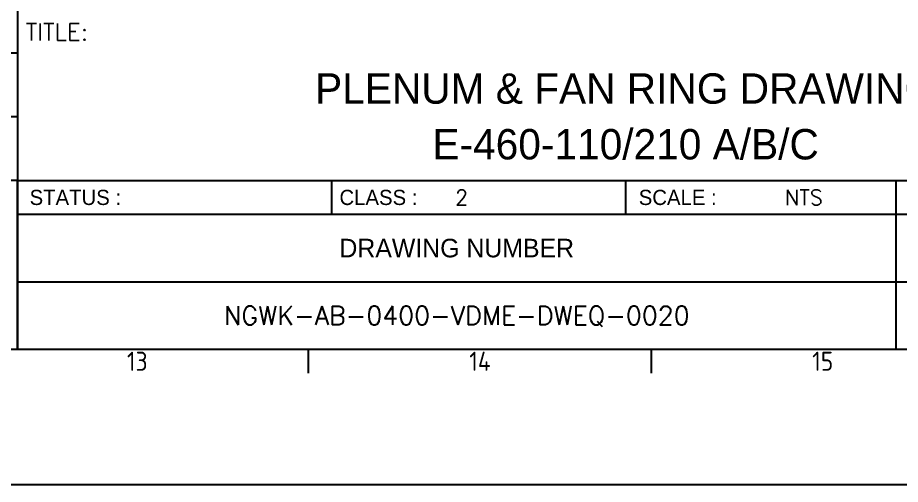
# Model space of a CAD drawing. Header units: inches. Extents: x 212980 to 238967, y -33384 to 2238.
# Drawn here: x 232470 to 234514, y -33384 to -32303 of the extents above; entities that cross this region are included whole.
import ezdxf
from ezdxf.enums import TextEntityAlignment as Align

# ---------------------------------------------------------------- set-up
doc = ezdxf.new("R2010")
doc.units = ezdxf.units.IN
doc.header["$LTSCALE"] = 15
doc.header["$MEASUREMENT"] = 0
doc.layers.add('CADRE', color=5, linetype='Continuous')
doc.layers.add('KADR', color=7, linetype='Continuous')
doc.styles.add('ISO Proportional', font='isocp.shx')
doc.styles.add('ROMANS', font='ROMANS.shx')
doc.styles.add('ROMANT', font='tunga.ttf')

# ---------------------------------------------------------------- blocks, each defined once
blk = doc.blocks.new('KADR')
at = {"layer": 'CADRE'}
for p, q in [((237747.8, -2730.8), (237747.8, -7100.9)), ((237747.8, -6413.3), (242698.5, -6413.3)), ((239025.1, -6413.3), (239025.1, -6550.8)), ((240223.2, -6413.3), (240223.2, -6550.8)), ((241323.3, -6413.3), (241323.3, -7100.9)), ((237747.8, -6550.8), (242698.5, -6550.8)), ((237747.8, -6825.9), (242698.5, -6825.9))]:
    blk.add_line(p, q, dxfattribs=at)
at = {"layer": 'CADRE', "color": 2}
for p, q in [((238932.7, -7198.2), (238932.7, -7100.9)), ((240328, -7198.2), (240328, -7100.9))]:
    blk.add_line(p, q, dxfattribs=at)
at = {"layer": 'CADRE', "color": 1}
blk.add_lwpolyline([(220145.5, -7651), (243248.6, -7651), (243248.6, 8686.2), (220145.5, 8686.2)], close=True, dxfattribs=at)
at = {"layer": 'CADRE'}
for points in [[(220695.6, -7100.9), (242698.5, -7100.9), (242698.5, 8136.1), (220695.6, 8136.1)], [(237747.8, -6413.3), (236640.8, -6413.3), (236640.8, -7100.9), (237747.8, -7100.9)]]:
    blk.add_lwpolyline(points, close=True, dxfattribs=at)
at = {"layer": 'CADRE', "color": 3}
for s, height, style, p in [('TITLE:', 68.76, 'ROMANS', (237780.9, -5808.2)), ('STATUS :', 61.88, 'ROMANT', (237796.5, -6482.1)), ('CLASS :', 61.88, 'ROMANT', (239058.1, -6482.1)), ('SCALE :', 61.88, 'ROMANT', (240276.6, -6482.1))]:
    blk.add_text(s, height=height, dxfattribs=dict(at, style=style)).set_placement(p, align=Align.MIDDLE_LEFT)
at = {"layer": 'CADRE', "color": 4, "style": 'ROMANT'}
for s, p in [('PLENUM & FAN RING DRAWING', (240223.2, -6038.5)), ('E-460-110/210 A/B/C', (240223.2, -6265.5))]:
    blk.add_text(s, height=123.766, dxfattribs=at).set_placement(p, align=Align.MIDDLE_CENTER)
at = {"layer": 'CADRE', "color": 3}
for s, height, style, p in [('2', 61.9, 'ROMANS', (239555.7, -6482.1)), ('NTS', 61.88, 'ROMANS', (240949.1, -6482.1)), ('DRAWING NUMBER', 75.635, 'ROMANT', (239535.6, -6688.4)), ('NGWK-AB-0400-VDME-DWEQ-0020', 75.635, 'ROMANS', (239535.6, -6963.4))]:
    blk.add_text(s, height=height, dxfattribs=dict(at, style=style)).set_placement(p, align=Align.MIDDLE_CENTER)
at = {"layer": 'CADRE', "color": 2, "style": 'ISO Proportional'}
for s, p in [('13', (238235, -7149.5)), ('14', (239630.3, -7149.5)), ('15', (241025.7, -7149.5))]:
    blk.add_text(s, height=77.79, dxfattribs=at).set_placement(p, align=Align.MIDDLE)

msp = doc.modelspace()

# ---------------------------------------------------------------- linework, layer by layer
at = {"layer": 'KADR', "color": 3}
for p, q in [((232469.74, -32384.94), (227691.79, -32384.94)), ((232469.62, -32532.57), (227691.79, -32532.57)), ((232469.5, -32680.2), (227691.79, -32680.2))]:
    msp.add_line(p, q, dxfattribs=at)

# ---------------------------------------------------------------- block references
at = {"color": 11, "xscale": 0.5689963642128438, "yscale": 0.5689963642128438, "zscale": 0.5689963642128438}
msp.add_blockref('KADR', (97191.84, -29031.04), dxfattribs=at)

doc.saveas('drawing.dxf')
